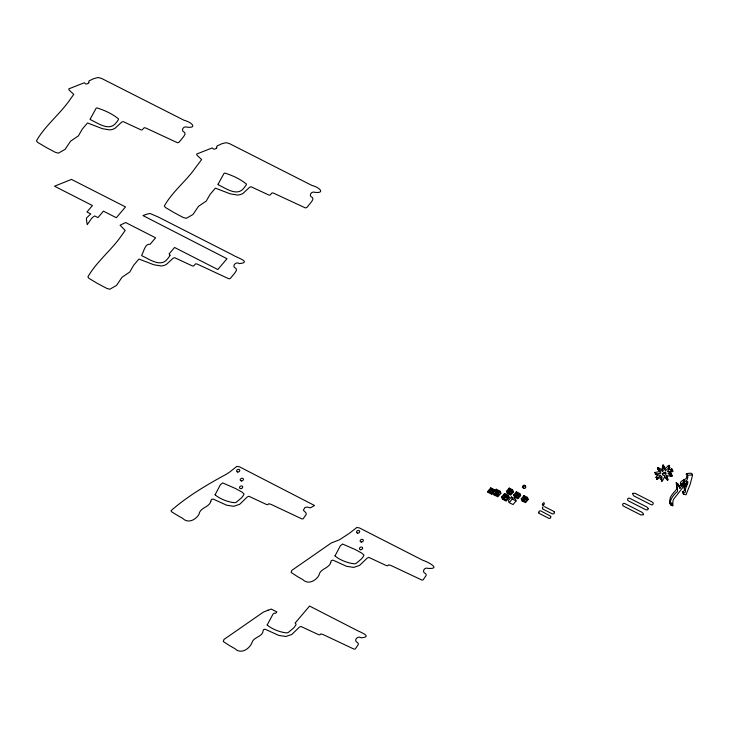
<?xml version="1.0" encoding="UTF-8"?>
<svg xmlns="http://www.w3.org/2000/svg" width="729" height="729" viewBox="0 0 729 729"><rect width="100%" height="100%" fill="white"/><g stroke="black" fill="none" stroke-linecap="round" stroke-linejoin="round"><path stroke-width="1.09" d="M658.123 469.385L660.911 473.139L655.353 474.269M655.9 477.358L657.795 475.217M656.647 479.117L660.647 475.272L656.291 474.725L655.535 472.966L654.551 472.647M671.919 475.381L668.019 473.759L673.204 470.952L667.363 471.736L669.504 468.264L668.375 465.658L668.785 467.808L665.267 470.834L664.812 468.218L663.026 464.81L662.533 465.576L663.472 467.526L662.697 471.417L659.335 469.64L658.588 467.881L657.503 467.553M656.72 479.181L662.096 476.821L661.467 481.377L662.187 481.022M667.363 477.695L667.846 480.283L664.575 477.012L662.479 480.812M686.946 481.514L684.203 488.694L684.631 489.323A1.95 1.513 -23.1 0 1 684.303 490.626L682.964 491.464L682.736 492.476L683.492 494.235L686.007 494.763L690.117 484.475L692.55 475.208L691.803 473.449C691.138 472.957 683.173 473.358 687.247 475.08M683.492 494.235L682.964 491.464M687.073 476.401L686.171 478.388A2.415 1.868 -23.1 0 1 685.296 479.071L681.98 480.894A2.934 2.269 -23.1 0 0 680.768 484.311L679.228 486.544L679.975 488.293L681.524 486.07L680.777 484.311M657.011 477.24L657.786 478.898M661.258 475.991L660.72 479.618L661.44 479.263M663.472 467.526L663.9 466.487M683.711 493.223L685.06 492.385A1.95 1.513 -23.1 0 0 685.378 491.082C683.93 490.626 690.974 477.796 686.308 482.835L686.809 483.819A2.898 2.242 -23.1 0 1 685.096 486.516M169.884 255.46L169.939 255.305A1.021 0.784 -23.1 0 0 169.957 254.986L169.082 253.92L174.559 247.468L217.816 269.52L226.983 258.722L142.957 215.565A30.891 23.911 -23.1 0 1 147.732 213.962L149.144 213.624A3.144 2.433 -23.1 0 1 150.329 213.606L158.065 216.914L232.979 255.068C236.524 257.519 252.207 262.194 239.513 263.616C236.032 260.927 231.047 266.477 235.877 268.418A4.465 3.463 -23.1 0 1 236.333 269.129L236.36 270.568L235.057 272.692L230.419 278.35L229.015 278.861L197.185 264.071L195.636 263.78L193.531 266.03L192.529 265.994L174.614 257.674L173.156 258.184L166.449 264.381A9.523 7.372 -23.1 0 1 160.881 265.948L153.801 264.745L138.947 259.041L133.689 265.21L129.826 271.944L122.016 277.266L116.512 285.422L109.769 289.258L106.589 288.301L97.558 283.49L89.002 278.387L87.881 276.938C96.374 261.857 111.3 250.293 121.224 236.023L125.188 230.446L120.066 225.206L125.634 222.536L155.587 237.8L150.11 244.261C144.825 243.404 143.905 251.787 141.645 255.259A1.203 0.929 -23.1 0 0 141.791 255.697C149.445 259.178 160.936 268.017 167.697 258.686A43.549 33.698 -23.1 0 0 168.563 257.574L169.164 256.745A7.855 6.078 -23.1 0 0 169.893 255.46M671.992 470.98L671.455 468.929L672.484 470.788M668.757 466.505L669.14 465.394M669.504 468.264L669.823 467.098L668.785 467.808M662.716 465.767L662.023 469.622L658.588 467.881M657.376 467.626L658.533 470.251M632.508 493.615L633.656 495.811L650.505 504.413C652.892 506.163 654.642 502.7 651.808 501.816L634.95 493.241L632.654 493.405M657.531 468.191L659.043 470.187M643.279 514.628L643.297 513.599L642.158 512.387L625.318 503.785C622.958 502.081 621.236 505.498 624.006 506.382L640.873 514.956L643.169 514.792M663.499 465.193L664.228 468.073M664.256 466.952L664.465 467.426M681.588 486.043A2.898 2.242 -23.1 0 1 682.781 482.671L686.044 480.83A2.415 1.868 -23.1 0 0 686.918 480.147L687.994 476.839C683.893 475.098 691.939 474.725 692.55 475.208M648.327 508.596L646.851 507.019L630.275 498.572C627.906 496.832 626.156 500.267 628.972 501.169L645.83 509.744L647.753 509.853L648.281 508.478M685.069 486.544L683.246 486.917L674.243 498.417A9.677 7.49 -23.1 0 0 672.949 500.869L672.812 505.744L670.534 504.805L669.787 503.046L671.245 503.065L671.992 504.814L670.534 504.805M654.56 472.556L660.1 471.453M487.692 491.474L490.745 487.874L494.544 489.806L494.918 490.69L491.865 494.289L488.066 492.357L487.692 491.474L490.544 492.922M488.066 492.357L491.127 488.758L490.745 487.874M492.102 492.686L494.544 489.806M493.196 492.84L496.249 489.241L500.039 491.173L500.914 493.232L497.861 496.832L494.071 494.9L493.196 492.84L496.987 494.781M494.071 494.9L497.123 491.291L496.249 489.241M497.597 494.062L500.039 491.173M501.543 497.096L504.596 493.497L508.386 495.428L509.261 497.479L506.208 501.087L502.418 499.146L501.543 497.096L504.386 498.545M506.427 491.337L509.179 488.093L512.596 489.833L513.471 491.884L510.719 495.128L507.302 493.387L506.427 491.337L509.844 493.077M502.418 499.146L505.47 495.547L504.596 493.497M507.302 493.387L510.054 490.143L509.179 488.093M510.528 492.266L512.596 489.833M505.944 498.317L508.386 495.428M511.421 496.978L508.368 500.577L509.243 502.627L513.043 504.568L516.096 500.96L515.221 498.909L511.421 496.978L512.296 499.028L516.096 500.96M513.635 495.009L516.387 491.774L519.804 493.515L520.679 495.565L517.927 498.8L514.51 497.06L513.635 495.009L517.052 496.75M509.243 502.627L512.296 499.028M514.51 497.06L517.262 493.825L516.387 491.774M517.736 495.939L519.804 493.515M521.226 498.882L523.978 495.638L527.395 497.378L528.27 499.429L525.518 502.673L522.101 500.932L521.226 498.882L524.643 500.623M522.101 500.932L524.853 497.688L523.978 495.638M525.327 499.812L527.395 497.378M667.974 479.691L666.853 475.837L672.302 476.201L671.254 473.668M656.291 474.725L655.125 472.911M671.591 475.554L671.172 473.622M672.102 471.781C668.293 469.877 674.389 469.248 671.737 469.029M668.037 466.05L664.538 469.084M668.375 465.658L669.094 465.339M543.132 506.664L542.367 507.903L542.923 509.079L552.445 513.963L554.14 513.672L554.35 511.949M659.335 469.64L658.032 467.699M679.975 488.293L677.606 483.646L676.23 482.653L676.913 488.731L675.254 490.909A26.982 20.886 -23.1 0 0 670.443 497.296L669.532 501.224L670.571 503.903L671.91 503.739L671.992 504.814M678.334 485.396C673.906 482.015 680.303 491.765 676.002 492.667A26.982 20.886 -23.1 0 0 671.199 499.055L670.306 501.762L670.571 503.903M656.92 477.331L655.945 477.413M267.333 610.373L268.017 610.173M658.196 469.321L658.788 469.458M668.611 469.585L671.245 469.221M671.044 476.319C667.327 472.811 673.04 475.554 671.281 473.868M672.812 505.744L672.056 503.985L669.787 503.046M655.872 474.67L655.344 474.451M667.317 477.623L666.607 475.654M668.876 472.684L670.844 473.795M544.472 506.637L553.748 511.366L554.514 512.341M510.054 490.143L513.471 491.884M517.262 493.825L520.679 495.565M524.853 497.688L528.27 499.429M497.123 491.291L500.914 493.232M505.47 495.547L509.261 497.479M491.127 488.758L494.918 490.69M666.069 478.005L664.575 476.101M550.632 516.168L540.809 510.956C539.187 510.054 537.765 512.779 539.496 513.553L548.773 518.283C550.55 519.531 551.197 515.868 550.851 516.661M542.613 508.751L542.403 508.259M538.95 513.07L538.731 512.578M665.905 473.103L665.923 474.306A1.832 1.412 -23.1 0 1 662.524 474.269L662.707 473.513A1.832 1.412 -23.1 0 1 664.502 472.492L665.322 472.611A1.832 1.412 -23.1 0 1 665.905 473.112M679.228 486.544L677.606 483.646M686.59 473.531L687.338 475.29M683.957 479.436L684.704 481.195M683.301 480.438L684.048 482.197M684.203 488.694L684.959 490.453M683.246 486.917L682.499 485.159L684.321 484.785A2.934 2.269 -23.1 0 0 685.697 483.582M671.91 469.676L672.667 471.435M676.284 482.634L677.031 484.384M668.985 465.977L669.732 467.736M670.926 474.57L671.673 476.329M662.761 465.321L663.508 467.079M666.47 478.352L667.226 480.11M656.674 477.276L657.421 479.035M491.492 493.405L491.865 494.289M671.865 502.928L672.056 503.985M492.512 490.28A1.531 1.185 -23.1 0 1 491.337 491.793A1.531 1.185 -23.1 0 1 489.615 491.218A1.531 1.185 -23.1 0 1 490.462 489.596M490.981 489.423A1.531 1.185 -23.1 0 1 491.966 489.542M497.761 492.449A1.513 1.166 -23.1 0 1 496.094 493.159M495.119 491.957A1.513 1.166 -23.1 0 1 496.094 490.872M496.814 490.717A1.513 1.166 -23.1 0 1 497.861 491.2M665.313 472.046A1.859 1.44 -23.1 0 1 662.342 473.531M662.552 471.107A1.859 1.44 -23.1 0 1 663.117 470.825M684.841 482.99A1.74 1.349 -23.1 0 1 684.722 483.227A1.722 1.33 -23.1 0 1 683.629 484.074A1.74 1.349 -23.1 0 1 682.034 483.938M683.301 481.377A1.74 1.349 -23.1 0 1 683.857 481.386M523.823 487.637A1.449 1.185 -18.4 0 1 522.748 486.179A1.449 1.185 -18.4 0 1 524.725 485.286A1.449 1.185 -18.4 0 1 525.281 486.972M525.071 498.991A1.44 1.121 -23.1 0 1 523.741 499.319M522.875 498.344A1.44 1.121 -23.1 0 1 523.932 497.105M524.424 496.996A1.44 1.121 -23.1 0 1 525.6 497.597M517.772 494.654A1.358 1.048 -23.1 0 1 516.132 495.356M515.321 494.444A1.358 1.048 -23.1 0 1 516.314 493.278M516.961 493.178A1.358 1.048 -23.1 0 1 517.818 493.606M508.14 490.717A1.458 1.13 -23.1 0 1 509.553 489.378A1.458 1.13 -23.1 0 1 510.965 490.28M510.765 490.945A1.458 1.13 -23.1 0 1 509.106 491.711M503.174 496.622A1.759 1.358 -23.1 0 1 504.878 494.9A1.759 1.358 -23.1 0 1 506.582 496.094M506.345 496.795A1.759 1.358 -23.1 0 1 503.803 497.561M86.459 218.6L86.469 219.283A43.275 33.488 -23.1 0 0 86.523 220.158L87.225 224.678L91.526 218.509A15.273 11.819 -23.1 0 1 94.67 215.93L97.968 217.607L103.436 211.155L116.339 217.725L125.506 206.927L71.478 179.398L54.511 186.214L92.437 205.542L86.961 211.993L90.751 213.925L86.705 217.816A2.05 1.586 -23.1 0 0 86.487 218.399L86.459 218.6M90.223 119.009L90.214 119.182A1.203 0.929 -23.1 0 0 90.36 119.62C98.014 123.101 109.505 131.94 116.257 122.609A43.549 33.698 -23.1 0 0 117.132 121.497L117.724 120.677A8.065 6.242 -23.1 0 0 118.426 119.456L118.508 119.237A1.021 0.784 -23.1 0 0 118.517 118.882C112.412 113.87 104.484 110.216 96.93 107.901A1.267 0.975 -23.1 0 0 96.164 108.202L90.223 119.009M218.108 184.182L218.089 184.355A1.203 0.929 -23.1 0 0 218.244 184.792C225.899 188.273 237.39 197.112 244.142 187.781A43.549 33.698 -23.1 0 0 245.017 186.67L245.609 185.849A8.065 6.242 -23.1 0 0 246.311 184.628L246.384 184.41A1.021 0.784 -23.1 0 0 246.402 184.054C240.288 179.042 232.369 175.388 224.814 173.074A1.267 0.975 -23.1 0 0 224.04 173.374L218.108 184.182M88.82 82.742L87.726 83.562A9.395 7.272 -23.1 0 1 86.897 83.862L85.694 84.008L84.382 82.742L68.772 88.874L69.109 90.068L73.757 94.369L69.793 99.946C59.869 114.216 44.934 125.789 36.45 140.87L37.562 142.319L46.127 147.413L55.158 152.224L58.338 153.19L65.081 149.345L70.585 141.189L78.395 135.867L82.259 129.133L87.516 122.964L102.37 128.668L109.441 129.871A9.523 7.372 -23.1 0 0 115.018 128.313L121.716 122.108L123.183 121.597L141.098 129.917L142.1 129.953L144.196 127.703L145.754 128.003L177.584 142.784L178.988 142.283L183.626 136.615L184.929 134.491L184.902 133.052A4.465 3.463 -23.1 0 0 184.437 132.341C180.191 130.819 183.553 125.461 187.116 127.174C197.176 128.35 192.438 122.436 183.918 120.203L101.468 78.377L98.087 77.502L93.43 78.768L88.965 80.937L88.82 82.742M216.704 147.914L215.611 148.734A9.395 7.272 -23.1 0 1 214.773 149.035L213.579 149.181L212.257 147.914L196.648 154.038L196.994 155.241L201.641 159.542L195.536 167.652C186.278 181.047 172.172 191.836 164.335 206.034L165.447 207.492L174.012 212.586L183.043 217.397L186.223 218.354L192.966 214.517L198.47 206.362L206.271 201.04L210.143 194.306L215.401 188.137L230.255 193.841L237.326 195.044A9.523 7.372 -23.1 0 0 242.903 193.486L249.6 187.28L251.068 186.77L268.983 195.09L269.985 195.126L272.081 192.875L273.63 193.176L305.469 207.956L306.873 207.446L311.511 201.787L312.805 199.664L312.787 198.224A4.465 3.463 -23.1 0 0 312.322 197.513C308.075 195.992 311.438 190.633 315.001 192.347C325.061 193.522 320.323 187.608 311.802 185.376L229.343 143.549L225.972 142.674L221.315 143.941L216.85 146.11L216.704 147.914M215.073 494.836C220.012 498.964 227.812 502.044 234.519 502.7A5.294 4.092 -23.1 0 0 236.205 502.281L241.581 497.798A56.042 43.366 -23.1 0 0 242.32 496.859L243.267 495.538A7.609 5.887 -23.1 0 0 243.869 494.472L243.942 494.253A1.021 0.784 -23.1 0 0 243.96 493.897L241.882 492.02L235.595 488.558L222.673 482.908L220.395 484.721L215.073 494.836M267.151 625.026C272.09 629.154 279.89 632.234 286.588 632.89A5.294 4.092 -23.1 0 0 288.274 632.471L293.65 627.988A56.042 43.366 -23.1 0 0 294.388 627.049L295.345 625.728A7.418 5.741 -23.1 0 0 295.974 624.598L296.02 624.443A1.021 0.784 -23.1 0 0 296.038 624.115L295.145 623.04L309.561 606.045L357.11 630.457C361.684 632.745 372.419 636.718 361.274 637.839C357.802 635.159 352.809 640.7 357.638 642.641A4.465 3.463 -23.1 0 1 358.012 643.169A4.948 3.827 -23.1 0 1 358.24 643.725L358.285 643.926A2.615 2.023 -23.1 0 1 358.258 644.627L355.205 649.02L354.112 649.165L323.403 634.695L320.888 633.893L319.831 634.904L318.281 634.558L300.986 626.475L299.409 627.122L291.773 634.476L285.85 636.49L278.697 635.378L265.247 629.264L263.688 629.528A4.675 3.618 -23.1 0 0 263.151 630.494C262.841 637.11 253.555 636.69 251.924 642.741C249.291 649.193 240.716 654.669 234.756 648.528A302.772 234.301 -23.1 0 1 229.407 645.529L223.293 641.52L223.949 639.479L263.461 612.041L270.514 609.362A7.19 5.568 -23.1 0 0 271.243 609.061L276.856 611.923L275.726 613.253L274.213 613.171L272.992 614.146L267.151 625.026M334.994 555.945C339.924 560.072 347.724 563.153 354.431 563.809A5.294 4.092 -23.1 0 0 356.117 563.389L361.493 558.906A56.042 43.366 -23.1 0 0 362.231 557.967L363.188 556.646A7.609 5.887 -23.1 0 0 363.78 555.589L363.862 555.361A1.021 0.784 -23.1 0 0 363.871 555.006L361.794 553.138L355.506 549.666L342.584 544.025L340.315 545.839L334.994 555.945M210.799 501.361C209.296 507.457 200.019 507.366 199.008 514.273C195.7 519.868 188.109 523.941 182.678 518.337A302.772 234.301 -23.1 0 1 177.329 515.33L171.844 511.922L170.987 510.728C187.59 496.121 207.118 484.657 226.509 474.142A23.437 18.134 -23.1 0 0 227.275 473.622L227.448 473.504A12.903 9.987 -23.1 0 1 227.995 473.13L228.532 472.793A22.234 17.204 -23.1 0 0 230.191 471.654L236.934 466.35L239.54 466.842L314.545 505.516L310.408 507.849L307.018 507.01L304.831 507.648L303.364 510.209L305.56 512.451A4.465 3.463 -23.1 0 1 306.025 513.161A4.948 3.827 -23.1 0 1 306.162 513.535L306.207 513.735A2.615 2.023 -23.1 0 1 306.189 514.437L303.127 518.82L302.034 518.966L271.334 504.504L268.81 503.703L267.762 504.714L266.213 504.368L248.917 496.276L247.341 496.923L239.704 504.286L233.772 506.3L226.619 505.188L213.178 499.073L211.62 499.329A4.675 3.618 -23.1 0 0 211.073 500.304L210.799 501.361M330.72 562.469C329.207 568.565 319.931 568.474 318.919 575.381C315.621 580.977 308.021 585.05 302.59 579.446A302.772 234.301 -23.1 0 1 297.25 576.448L291.135 572.429L291.791 570.397L331.303 542.959L339.185 539.925L346.421 535.25A23.437 18.134 -23.1 0 0 347.186 534.731L347.359 534.612A12.903 9.987 -23.1 0 1 347.906 534.248L348.453 533.901A22.234 17.204 -23.1 0 0 350.102 532.762L356.846 527.459L359.461 527.951L422.729 560.236C429.29 562.451 441.054 569.24 428.151 568.392C424.588 566.679 421.225 572.037 425.481 573.559A4.465 3.463 -23.1 0 1 425.936 574.27A4.948 3.827 -23.1 0 1 426.073 574.643L426.128 574.844A2.615 2.023 -23.1 0 1 426.101 575.546L423.048 579.938L421.954 580.084L391.245 565.613L388.721 564.811L387.673 565.822L386.124 565.476L368.828 557.393L367.252 558.04L359.616 565.394L353.683 567.408L346.539 566.296L333.089 560.182L331.531 560.437A4.675 3.618 -23.1 0 0 330.993 561.412L330.72 562.469M491.009 492.758A1.531 1.185 -23.1 0 0 492.85 490.991A1.531 1.185 -23.1 0 0 490.371 490.799A1.531 1.185 -23.1 0 0 491.009 492.758M497.041 495.219A1.513 1.166 -23.1 0 0 498.846 493.478A1.513 1.166 -23.1 0 0 496.413 493.296A1.513 1.166 -23.1 0 0 497.041 495.219M684.367 485.833A1.731 1.34 -23.1 0 0 685.661 484.512A1.74 1.349 -23.1 0 0 684.057 483.145A1.74 1.349 -23.1 0 0 682.326 484.931A1.74 1.349 -23.1 0 0 684.367 485.842M237.791 472.027A1.649 1.276 -23.1 0 0 239.75 470.105A1.649 1.276 -23.1 0 0 237.071 469.932A1.649 1.276 -23.1 0 0 237.791 472.027M241.408 480.921A1.649 1.276 -23.1 0 0 243.368 478.999A1.649 1.276 -23.1 0 0 240.688 478.816A1.649 1.276 -23.1 0 0 241.408 480.921M240.707 488.612A1.649 1.276 -23.1 0 0 242.666 486.699A1.649 1.276 -23.1 0 0 239.987 486.516A1.649 1.276 -23.1 0 0 240.707 488.612M360.618 549.721A1.649 1.276 -23.1 0 0 362.577 547.807A1.649 1.276 -23.1 0 0 359.898 547.625A1.649 1.276 -23.1 0 0 360.618 549.721M361.32 542.03A1.649 1.276 -23.1 0 0 363.279 540.107A1.649 1.276 -23.1 0 0 360.6 539.934A1.649 1.276 -23.1 0 0 361.32 542.03M357.702 533.136A1.649 1.276 -23.1 0 0 359.661 531.213A1.649 1.276 -23.1 0 0 356.982 531.04A1.649 1.276 -23.1 0 0 357.702 533.136M543.561 505.079A1.449 0.765 -63 0 0 544.034 502.81A1.449 0.765 -63 0 0 542.431 504.359A1.449 0.765 -63 0 0 543.561 505.079M523.887 488.43A1.449 1.185 -18.4 0 0 525.773 486.899A1.449 1.185 -18.4 0 0 523.458 486.425A1.449 1.185 -18.4 0 0 523.887 488.43M524.771 501.388A1.44 1.121 -23.1 0 0 526.502 499.729A1.44 1.121 -23.1 0 0 524.178 499.547A1.44 1.121 -23.1 0 0 524.771 501.388M517.162 497.424A1.358 1.048 -23.1 0 0 518.784 495.866A1.358 1.048 -23.1 0 0 516.597 495.693A1.358 1.048 -23.1 0 0 517.162 497.424M510.045 493.77A1.458 1.13 -23.1 0 0 511.794 492.093A1.458 1.13 -23.1 0 0 509.434 491.911A1.458 1.13 -23.1 0 0 510.045 493.77M505.288 499.784A1.759 1.358 -23.1 0 0 507.402 497.752A1.759 1.358 -23.1 0 0 504.559 497.533A1.759 1.358 -23.1 0 0 505.288 499.784"/></g></svg>
